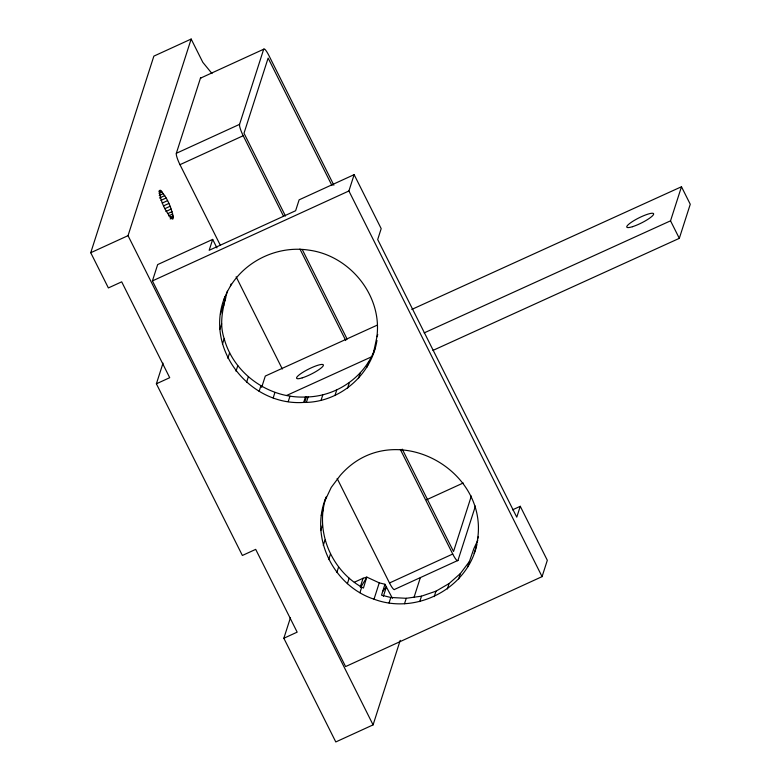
<?xml version="1.0" encoding="UTF-8"?>
<svg xmlns="http://www.w3.org/2000/svg" width="781" height="781" viewBox="0 0 781 781"><rect width="100%" height="100%" fill="white"/><g stroke="black" fill="none" stroke-linecap="round" stroke-linejoin="round"><path stroke-width="1.17" d="M376.959 340.409C371.453 375.339 339.052 402.752 303.682 402.44C249.256 406.198 203.597 347.906 225.045 296.429M374.987 348.56C364.825 377.33 335.674 396.904 305.42 397.002C269.181 398.7 233.744 373.904 224.186 338.671C218.748 322.582 223.278 306.738 227.339 291.196M476.869 544.679C467.214 588.923 415.912 615.067 374.011 599.183C333.526 585.926 309.491 537.601 325.872 497.731M392.423 598.266L384.935 584.266L379.254 582.86L366.787 577.1L363.429 588.064C331.564 571.331 314.304 531.012 326.302 496.677M474.067 553.387C501.226 475.053 394.864 412.427 340.243 475.424L331.222 487.442L324.828 500.992M173.323 217.508L172.826 219.041L172.191 218.992C165.152 211.475 160.29 200.902 159.246 190.652L160.261 190.213C167.319 197.437 171.4 207.678 173.323 217.508L170.19 218.944M373.24 353.998L376.774 337.538C382.846 296.028 350.034 255.621 309.012 250.154C273.604 244.551 235.891 265.462 224.001 299.689M477.816 540.218L473.842 548.652L469.42 561.49L460.399 573.508L449.104 583.534L435.974 591.188L421.506 596.167L406.257 598.295L390.803 597.485L381.538 595.19L384.935 584.266M400.214 640.361L373.084 724.875L335.791 741.95L283.845 638.253L297.161 632.151L255.699 549.365L242.374 555.467L156.385 383.793L169.711 377.692L121.69 281.834L108.374 287.935L90.742 252.722L153.867 56.125L191.16 39.05L202.826 62.343L211.993 73.541M373.084 724.875L128.035 235.657L191.16 39.05M220.32 245.234L179.972 164.674A10.094 1.806 65.4 0 1 176.33 153.301L200.453 78.168L263.685 49.223A10.094 1.806 65.4 0 1 268.937 55.588L333.868 185.214M512.512 509.847L520.263 506.293L547.315 560.299L542.073 576.632L345.592 666.574L152.422 280.916L157.664 264.583L212.676 239.406L216.942 247.928M283.581 216.337L243.203 135.728A10.094 1.806 65.4 0 1 239.562 124.355L263.685 49.223M156.385 383.793L163.024 363.126M212.676 239.406L209.171 250.301L295.618 210.733L299.123 199.838L354.144 174.651L381.187 228.638L377.692 239.533L516.768 517.188L520.263 506.293M220.467 314.245L225.709 297.912M230.385 286.149L231.088 283.972M219.939 329.24L221.687 323.803M222.439 344.109L224.186 338.671M227.867 358.274L229.614 352.836M236.008 371.2L237.756 365.762M246.562 382.378L248.299 376.95M259.116 391.398L260.854 385.96M261.645 387.415L265.296 376.061L377.389 325.072M273.184 397.89L274.932 392.452M542.073 576.632L348.902 190.974L354.144 174.651M288.228 401.619L289.976 396.182M303.682 402.44L305.42 397.002M304.678 402.293L306.425 396.855M306.377 402.381L308.124 396.953M321.04 400.35L322.787 394.913M334.942 395.557L336.689 390.119M347.565 388.206L349.312 382.768M358.42 378.56L360.168 373.123M367.09 367.021L368.837 361.583M377.057 336.728L377.75 334.551M321.294 515.538L323.041 510.1M283.845 638.253L290.483 617.586M320.766 530.543L322.514 525.105M323.275 545.411L325.013 539.974M328.694 559.577L330.441 554.139M336.836 572.493L338.583 567.065M347.389 583.68L349.136 578.243M360.275 586.97L363.077 578.252L366.787 577.1M359.943 592.701L361.681 587.263M374.011 599.183L379.254 582.86M383.373 596.284L386.517 586.482L382.768 591.363M389.055 602.922L390.803 597.485M404.509 603.733L406.257 598.295M413.969 597.524L420.295 577.833M419.758 601.604L421.506 596.167M434.226 596.625L435.974 591.188M471.343 496.042L453.527 551.523L402.244 449.134M447.357 588.972L449.104 583.534M337.148 478.46L389.494 582.977A10.094 1.806 65.4 0 0 394.737 589.333L457.969 560.397L475.414 506.068M458.652 578.946L460.399 573.508M467.673 566.928L469.42 561.49M477.601 538.841L478.304 536.664M432.938 350.415L679.314 238.342L670.537 220.828L681.481 186.747L411.792 309.422M679.314 238.342L690.258 204.261L681.481 186.747M222.165 308.339L223.844 305.195M360.754 587.224L366.611 577.637M176.33 153.301L239.562 124.355M179.972 164.674L243.203 135.728M159.031 191.775L161.12 190.818M159.051 193.385L162.184 191.95M159.217 195.494L163.395 193.581M159.5 198.013L164.723 195.621M160.886 200.405L166.109 198.013M162.272 203.05L167.495 200.658M163.61 205.842L168.833 203.46M164.84 208.683L170.063 206.291M165.933 211.466L171.156 209.074M167.876 213.584L172.054 211.671M168.559 215.917L172.738 214.004M90.742 252.722L128.035 235.657M170.024 217.411L173.167 215.976M152.422 280.916L348.902 190.974M426.621 499.752L463.231 482.99M354.34 582.245L363.077 578.252M389.494 582.977L452.726 554.032A10.094 1.806 65.4 0 0 457.969 560.397M286.539 395.498L370.887 357.132M424.161 332.901L670.537 220.828M331.964 185.536L268.127 58.087L244.004 133.229L285.475 216.015M302.393 249.783L347.135 339.11M299.943 249.022L345.778 340.526M400.341 449.456L452.726 554.032M236.135 276.806L282.322 369.013M200.453 78.168A10.094 1.806 65.4 0 1 201.107 77.885M302.247 377.858A14.966 2.831 -26.6 0 0 323.363 365.449A14.966 2.831 -26.6 0 0 304.317 371.434A14.966 2.831 -26.6 0 0 302.247 377.858M632.483 226.695A14.966 2.831 -26.6 0 0 653.599 214.287A14.966 2.831 -26.6 0 0 634.543 220.262A14.966 2.831 -26.6 0 0 632.483 226.695"/></g></svg>
